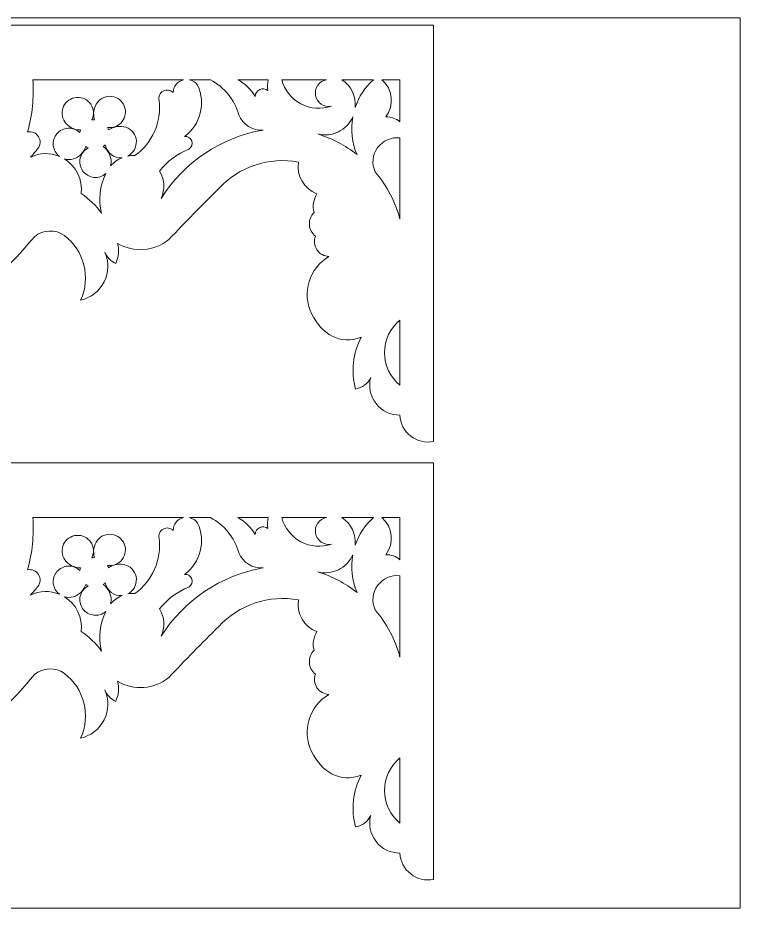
# Model space of a CAD drawing. Header units: millimetres. Extents: x 4866 to 5111, y 1247 to 1502.
# Drawn here: x 5011.4 to 5110.3, y 1246.5 to 1368.5 of the extents above; entities that cross this region are included whole.
import ezdxf

# ---------------------------------------------------------------- set-up
doc = ezdxf.new("R2010")
doc.units = ezdxf.units.MM
doc.header["$MEASUREMENT"] = 0
doc.layers.add('SITARA ALL', color=18, linetype='Continuous', true_color=0x000000)

msp = doc.modelspace()

# ---------------------------------------------------------------- linework, layer by layer
at = {"layer": 'SITARA ALL', "lineweight": 9}
for points, knots in [([(4866.32, 1368.52), (4866.32, 1368.52), (5110.32, 1368.52), (5110.32, 1368.52), (5110.32, 1368.52), (5110.32, 1246.52), (5110.32, 1246.52), (5110.32, 1246.52), (4866.32, 1246.52), (4866.32, 1246.52), (4866.32, 1246.52), (4866.32, 1368.52), (4866.32, 1368.52)], [0, 0, 0, 0, 0.25, 0.25, 0.25, 0.5, 0.5, 0.5, 0.75, 0.75, 0.75, 1, 1, 1, 1]), ([(5013.63, 1338.53), (5014.8, 1339.5), (5016.49, 1339.57), (5017.74, 1338.69), (5020.46, 1336.63), (5021.39, 1332.94), (5019.97, 1329.83), (5021.37, 1330.14), (5022.56, 1331.06), (5023.2, 1332.34), (5023.84, 1333.63), (5023.87, 1335.12), (5023.27, 1336.42), (5023.56, 1335.74), (5024.1, 1335.18), (5024.77, 1334.86), (5025.17, 1335.72), (5025.26, 1336.69), (5025.03, 1337.61), (5027.25, 1336.29), (5030.06, 1336.5), (5032.06, 1338.14), (5034.29, 1340.5), (5036.56, 1342.83), (5038.88, 1345.11), (5041.65, 1348.12), (5045.78, 1349.5), (5049.81, 1348.76), (5049.51, 1346.9), (5050.56, 1345.08), (5052.33, 1344.42), (5051.86, 1343.65), (5051.72, 1342.72), (5051.94, 1341.85), (5051.5, 1341.41), (5051.27, 1340.8), (5051.31, 1340.17), (5051.34, 1339.55), (5051.65, 1338.97), (5052.14, 1338.59), (5051.9, 1337.97), (5051.97, 1337.27), (5052.34, 1336.72), (5052.71, 1336.17), (5053.32, 1335.83), (5053.98, 1335.82), (5051.27, 1334.23), (5050.24, 1330.83), (5051.6, 1328), (5052.97, 1325.18), (5055.48, 1323.63), (5058.4, 1324.76), (5057.26, 1322.57), (5056.98, 1320.03), (5057.62, 1317.65), (5058.53, 1317.81), (5059.3, 1318.4), (5059.7, 1319.23), (5059.37, 1317.99), (5059.64, 1316.67), (5060.43, 1315.65), (5061.22, 1314.64), (5062.43, 1314.06), (5063.71, 1314.08), (5063.75, 1312.96), (5064.29, 1311.9), (5065.18, 1311.21), (5066.06, 1310.51), (5067.2, 1310.24), (5068.31, 1310.47), (5068.31, 1310.47), (5068.31, 1367.52), (5068.31, 1367.52), (5068.31, 1367.52), (4968.31, 1367.52), (4968.31, 1367.52), (4968.31, 1367.52), (4868.32, 1367.52), (4868.32, 1367.52), (4868.32, 1367.52), (4868.32, 1310.47), (4868.32, 1310.47), (4869.42, 1310.24), (4870.57, 1310.51), (4871.45, 1311.21), (4872.34, 1311.91), (4872.87, 1312.96), (4872.91, 1314.08), (4874.19, 1314.06), (4875.41, 1314.65), (4876.2, 1315.66), (4876.99, 1316.67), (4877.26, 1317.99), (4876.92, 1319.23), (4877.32, 1318.4), (4878.09, 1317.81), (4879, 1317.65), (4879.64, 1320.03), (4879.37, 1322.57), (4878.22, 1324.76), (4881.27, 1324.04), (4884.37, 1325.79), (4885.33, 1328.78), (4886.3, 1331.76), (4885.55, 1334.62), (4882.64, 1335.82), (4883.31, 1335.83), (4883.92, 1336.17), (4884.29, 1336.73), (4884.66, 1337.28), (4884.73, 1337.97), (4884.48, 1338.59), (4884.98, 1338.98), (4885.28, 1339.55), (4885.32, 1340.18), (4885.36, 1340.8), (4885.13, 1341.41), (4884.69, 1341.85), (4884.9, 1342.72), (4884.76, 1343.65), (4884.29, 1344.42), (4886.06, 1345.08), (4887.12, 1346.9), (4886.82, 1348.76), (4890.84, 1349.5), (4894.97, 1348.12), (4897.75, 1345.11), (4900.06, 1342.83), (4902.34, 1340.5), (4904.57, 1338.14), (4906.57, 1336.5), (4909.38, 1336.28), (4911.6, 1337.61), (4911.36, 1336.69), (4911.45, 1335.72), (4911.85, 1334.86), (4912.53, 1335.18), (4913.06, 1335.74), (4913.36, 1336.42), (4912.76, 1335.12), (4912.79, 1333.62), (4913.43, 1332.34), (4914.07, 1331.05), (4915.25, 1330.13), (4916.65, 1329.83), (4915.23, 1332.94), (4916.16, 1336.62), (4918.89, 1338.69), (4920.14, 1339.57), (4921.82, 1339.5), (4922.99, 1338.53), (4931.21, 1328.3), (4943.42, 1322.11), (4956.53, 1321.54), (4956.53, 1321.54), (4968.31, 1321.54), (4968.31, 1321.54), (4968.31, 1321.54), (4980.09, 1321.54), (4980.09, 1321.54), (4993.2, 1322.11), (5005.42, 1328.29), (5013.63, 1338.53)], [0, 0, 0, 0, 0.018519, 0.018519, 0.018519, 0.037037, 0.037037, 0.037037, 0.055556, 0.055556, 0.055556, 0.074074, 0.074074, 0.074074, 0.092593, 0.092593, 0.092593, 0.111111, 0.111111, 0.111111, 0.12963, 0.12963, 0.12963, 0.148148, 0.148148, 0.148148, 0.166667, 0.166667, 0.166667, 0.185185, 0.185185, 0.185185, 0.203704, 0.203704, 0.203704, 0.222222, 0.222222, 0.222222, 0.240741, 0.240741, 0.240741, 0.259259, 0.259259, 0.259259, 0.277778, 0.277778, 0.277778, 0.296296, 0.296296, 0.296296, 0.314815, 0.314815, 0.314815, 0.333333, 0.333333, 0.333333, 0.351852, 0.351852, 0.351852, 0.37037, 0.37037, 0.37037, 0.388889, 0.388889, 0.388889, 0.407407, 0.407407, 0.407407, 0.425926, 0.425926, 0.425926, 0.444444, 0.444444, 0.444444, 0.462963, 0.462963, 0.462963, 0.481481, 0.481481, 0.481481, 0.5, 0.5, 0.5, 0.518519, 0.518519, 0.518519, 0.537037, 0.537037, 0.537037, 0.555556, 0.555556, 0.555556, 0.574074, 0.574074, 0.574074, 0.592593, 0.592593, 0.592593, 0.611111, 0.611111, 0.611111, 0.62963, 0.62963, 0.62963, 0.648148, 0.648148, 0.648148, 0.666667, 0.666667, 0.666667, 0.685185, 0.685185, 0.685185, 0.703704, 0.703704, 0.703704, 0.722222, 0.722222, 0.722222, 0.740741, 0.740741, 0.740741, 0.759259, 0.759259, 0.759259, 0.777778, 0.777778, 0.777778, 0.796296, 0.796296, 0.796296, 0.814815, 0.814815, 0.814815, 0.833333, 0.833333, 0.833333, 0.851852, 0.851852, 0.851852, 0.87037, 0.87037, 0.87037, 0.888889, 0.888889, 0.888889, 0.907407, 0.907407, 0.907407, 0.925926, 0.925926, 0.925926, 0.944444, 0.944444, 0.944444, 0.962963, 0.962963, 0.962963, 0.981481, 0.981481, 0.981481, 1, 1, 1, 1]), ([(5013.11, 1349.43), (5013.46, 1349.81), (5013.79, 1350.19), (5014.11, 1350.59), (5014.48, 1351.07), (5014.52, 1351.72), (5014.2, 1352.23), (5013.87, 1352.75), (5013.28, 1353), (5012.69, 1352.88), (5013.36, 1355.2), (5013.6, 1357.63), (5013.42, 1360.04), (5013.42, 1360.04), (5034.07, 1360.04), (5034.07, 1360.04), (5033.24, 1359.85), (5032.65, 1359.12), (5032.65, 1358.27), (5032.28, 1358.64), (5031.72, 1358.72), (5031.26, 1358.47), (5030.81, 1358.21), (5030.58, 1357.7), (5030.71, 1357.2), (5031.09, 1354.26), (5029.81, 1351.35), (5027.39, 1349.64), (5027.07, 1349.66), (5026.75, 1349.64), (5026.44, 1349.58), (5027.2, 1349.98), (5027.66, 1350.79), (5027.6, 1351.64), (5027.54, 1352.5), (5026.99, 1353.23), (5026.18, 1353.52), (5025.38, 1353.78), (5024.49, 1353.64), (5023.8, 1353.15), (5023.77, 1353.27), (5023.72, 1353.38), (5023.66, 1353.49), (5024.42, 1353.38), (5025.18, 1353.69), (5025.65, 1354.3), (5026.13, 1354.91), (5026.24, 1355.71), (5025.95, 1356.43), (5025.66, 1357.14), (5025.01, 1357.64), (5024.24, 1357.74), (5023.48, 1357.84), (5022.73, 1357.54), (5022.26, 1356.93), (5021.76, 1356.24), (5021.62, 1355.36), (5021.87, 1354.55), (5021.75, 1354.55), (5021.63, 1354.54), (5021.51, 1354.52), (5021.84, 1355.21), (5021.78, 1356.03), (5021.35, 1356.67), (5020.92, 1357.3), (5020.19, 1357.66), (5019.42, 1357.6), (5018.65, 1357.55), (5017.97, 1357.08), (5017.64, 1356.39), (5017.31, 1355.69), (5017.37, 1354.88), (5017.8, 1354.25), (5018.3, 1353.56), (5019.09, 1353.15), (5019.94, 1353.15), (5019.9, 1353.03), (5019.88, 1352.91), (5019.86, 1352.79), (5019.43, 1353.2), (5018.85, 1353.42), (5018.26, 1353.39), (5017.67, 1353.36), (5017.12, 1353.09), (5016.73, 1352.64), (5016.35, 1352.19), (5016.17, 1351.6), (5016.23, 1351.01), (5016.3, 1350.42), (5016.6, 1349.88), (5017.07, 1349.53), (5015.8, 1350.06), (5014.36, 1350.03), (5013.11, 1349.43)], [0, 0, 0, 0, 0.032258, 0.032258, 0.032258, 0.064516, 0.064516, 0.064516, 0.096774, 0.096774, 0.096774, 0.129032, 0.129032, 0.129032, 0.16129, 0.16129, 0.16129, 0.193548, 0.193548, 0.193548, 0.225806, 0.225806, 0.225806, 0.258065, 0.258065, 0.258065, 0.290323, 0.290323, 0.290323, 0.322581, 0.322581, 0.322581, 0.354839, 0.354839, 0.354839, 0.387097, 0.387097, 0.387097, 0.419355, 0.419355, 0.419355, 0.451613, 0.451613, 0.451613, 0.483871, 0.483871, 0.483871, 0.516129, 0.516129, 0.516129, 0.548387, 0.548387, 0.548387, 0.580645, 0.580645, 0.580645, 0.612903, 0.612903, 0.612903, 0.645161, 0.645161, 0.645161, 0.677419, 0.677419, 0.677419, 0.709677, 0.709677, 0.709677, 0.741935, 0.741935, 0.741935, 0.774194, 0.774194, 0.774194, 0.806452, 0.806452, 0.806452, 0.83871, 0.83871, 0.83871, 0.870968, 0.870968, 0.870968, 0.903226, 0.903226, 0.903226, 0.935484, 0.935484, 0.935484, 0.967742, 0.967742, 0.967742, 1, 1, 1, 1]), ([(5030.99, 1343.77), (5031.55, 1344.97), (5031.48, 1346.38), (5030.79, 1347.52), (5031.82, 1348.87), (5033.21, 1349.91), (5034.8, 1350.51), (5035.17, 1350.75), (5035.34, 1351.22), (5035.19, 1351.64), (5035.04, 1352.06), (5034.64, 1352.32), (5034.2, 1352.26), (5036.39, 1353.87), (5037.15, 1356.81), (5036, 1359.27), (5035.74, 1359.66), (5035.34, 1359.94), (5034.88, 1360.04), (5034.88, 1360.04), (5037.75, 1360.04), (5037.75, 1360.04), (5039.65, 1359.04), (5041.05, 1357.3), (5041.62, 1355.23), (5042.17, 1353.88), (5043.52, 1353.04), (5044.97, 1353.14), (5039.19, 1352.14), (5034.11, 1348.73), (5030.99, 1343.77)], [0, 0, 0, 0, 0.1, 0.1, 0.1, 0.2, 0.2, 0.2, 0.3, 0.3, 0.3, 0.4, 0.4, 0.4, 0.5, 0.5, 0.5, 0.6, 0.6, 0.6, 0.7, 0.7, 0.7, 0.8, 0.8, 0.8, 0.9, 0.9, 0.9, 1, 1, 1, 1]), ([(5041.52, 1360.04), (5041.52, 1360.04), (5045.65, 1360.04), (5045.65, 1360.04), (5045.56, 1359.55), (5045.55, 1359.05), (5045.63, 1358.55), (5045.31, 1358.8), (5044.87, 1358.85), (5044.51, 1358.68), (5044.14, 1358.51), (5043.9, 1358.15), (5043.88, 1357.74), (5043.3, 1358.7), (5042.49, 1359.49), (5041.52, 1360.04)], [0, 0, 0, 0, 0.2, 0.2, 0.2, 0.4, 0.4, 0.4, 0.6, 0.6, 0.6, 0.8, 0.8, 0.8, 1, 1, 1, 1]), ([(5047.52, 1360.04), (5047.52, 1360.04), (5053.67, 1360.04), (5053.67, 1360.04), (5053.18, 1359.96), (5052.74, 1359.69), (5052.46, 1359.28), (5052.17, 1358.88), (5052.06, 1358.38), (5052.15, 1357.89), (5052.24, 1357.4), (5052.52, 1356.97), (5052.93, 1356.69), (5053.35, 1356.41), (5053.85, 1356.31), (5054.34, 1356.41), (5052.95, 1355.93), (5051.43, 1356.04), (5050.13, 1356.73), (5048.84, 1357.42), (5047.89, 1358.63), (5047.52, 1360.04)], [0, 0, 0, 0, 0.142857, 0.142857, 0.142857, 0.285714, 0.285714, 0.285714, 0.428571, 0.428571, 0.428571, 0.571429, 0.571429, 0.571429, 0.714286, 0.714286, 0.714286, 0.857143, 0.857143, 0.857143, 1, 1, 1, 1]), ([(5055.77, 1360.04), (5055.77, 1360.04), (5060.07, 1360.04), (5060.07, 1360.04), (5058.93, 1359.01), (5058.07, 1357.7), (5057.58, 1356.25), (5057.71, 1357.75), (5057.02, 1359.2), (5055.77, 1360.04)], [0, 0, 0, 0, 0.333333, 0.333333, 0.333333, 0.666667, 0.666667, 0.666667, 1, 1, 1, 1]), ([(5061.78, 1354.94), (5062.97, 1356.52), (5062.74, 1358.75), (5061.24, 1360.04), (5061.24, 1360.04), (5063.71, 1360.04), (5063.71, 1360.04), (5063.71, 1360.04), (5063.71, 1354.27), (5063.71, 1354.27), (5063.18, 1354.73), (5062.49, 1354.97), (5061.78, 1354.94)], [0, 0, 0, 0, 0.25, 0.25, 0.25, 0.5, 0.5, 0.5, 0.75, 0.75, 0.75, 1, 1, 1, 1]), ([(5052.44, 1352.6), (5054.4, 1352.1), (5056.43, 1353.09), (5057.24, 1354.94), (5056.93, 1353.2), (5057.14, 1351.41), (5057.83, 1349.79), (5056.22, 1351.05), (5054.4, 1352), (5052.44, 1352.6)], [0, 0, 0, 0, 0.333333, 0.333333, 0.333333, 0.666667, 0.666667, 0.666667, 1, 1, 1, 1]), ([(5063.71, 1352.07), (5063.71, 1352.07), (5063.71, 1340.91), (5063.71, 1340.91), (5063.07, 1343.3), (5061.91, 1345.52), (5060.31, 1347.41), (5059.82, 1348.5), (5059.95, 1349.77), (5060.65, 1350.73), (5061.35, 1351.69), (5062.53, 1352.2), (5063.71, 1352.07)], [0, 0, 0, 0, 0.25, 0.25, 0.25, 0.5, 0.5, 0.5, 0.75, 0.75, 0.75, 1, 1, 1, 1]), ([(5017.74, 1349.19), (5018.14, 1349.07), (5018.57, 1349.06), (5018.97, 1349.18), (5019.78, 1349.44), (5020.41, 1350.07), (5020.68, 1350.88), (5020.78, 1350.81), (5020.88, 1350.74), (5021, 1350.69), (5020.45, 1350.4), (5020.06, 1349.89), (5019.92, 1349.29), (5019.77, 1348.7), (5019.89, 1348.07), (5020.24, 1347.56), (5020.59, 1347.06), (5021.14, 1346.73), (5021.76, 1346.66), (5022.37, 1346.59), (5022.98, 1346.78), (5023.43, 1347.19), (5022.57, 1345.51), (5022.35, 1343.57), (5022.83, 1341.74), (5022.08, 1342.81), (5021.13, 1343.72), (5020.04, 1344.43), (5020.27, 1346.33), (5019.37, 1348.19), (5017.74, 1349.19)], [0, 0, 0, 0, 0.1, 0.1, 0.1, 0.2, 0.2, 0.2, 0.3, 0.3, 0.3, 0.4, 0.4, 0.4, 0.5, 0.5, 0.5, 0.6, 0.6, 0.6, 0.7, 0.7, 0.7, 0.8, 0.8, 0.8, 0.9, 0.9, 0.9, 1, 1, 1, 1]), ([(5024.07, 1348.22), (5024.12, 1348.39), (5024.15, 1348.56), (5024.15, 1348.73), (5024.15, 1349.58), (5023.75, 1350.38), (5023.07, 1350.88), (5023.17, 1350.95), (5023.26, 1351.03), (5023.34, 1351.12), (5023.54, 1350.02), (5024.54, 1349.25), (5025.65, 1349.35), (5025.04, 1349.11), (5024.5, 1348.72), (5024.07, 1348.22)], [0, 0, 0, 0, 0.2, 0.2, 0.2, 0.4, 0.4, 0.4, 0.6, 0.6, 0.6, 0.8, 0.8, 0.8, 1, 1, 1, 1]), ([(5063.71, 1327.1), (5063.71, 1327.1), (5063.71, 1318.17), (5063.71, 1318.17), (5062.37, 1319.26), (5061.59, 1320.9), (5061.59, 1322.63), (5061.59, 1324.36), (5062.37, 1326.01), (5063.71, 1327.1)], [0, 0, 0, 0, 0.333333, 0.333333, 0.333333, 0.666667, 0.666667, 0.666667, 1, 1, 1, 1]), ([(5013.63, 1278.53), (5014.8, 1279.5), (5016.49, 1279.57), (5017.74, 1278.69), (5020.46, 1276.63), (5021.39, 1272.94), (5019.97, 1269.83), (5021.37, 1270.14), (5022.56, 1271.06), (5023.2, 1272.34), (5023.84, 1273.63), (5023.87, 1275.12), (5023.27, 1276.42), (5023.56, 1275.74), (5024.1, 1275.18), (5024.77, 1274.86), (5025.17, 1275.72), (5025.26, 1276.69), (5025.03, 1277.61), (5027.25, 1276.29), (5030.06, 1276.5), (5032.06, 1278.14), (5034.29, 1280.5), (5036.56, 1282.83), (5038.88, 1285.11), (5041.65, 1288.12), (5045.78, 1289.5), (5049.81, 1288.76), (5049.51, 1286.9), (5050.56, 1285.08), (5052.33, 1284.42), (5051.86, 1283.65), (5051.72, 1282.72), (5051.94, 1281.85), (5051.5, 1281.41), (5051.27, 1280.8), (5051.31, 1280.17), (5051.34, 1279.55), (5051.65, 1278.97), (5052.14, 1278.59), (5051.9, 1277.97), (5051.97, 1277.27), (5052.34, 1276.72), (5052.71, 1276.17), (5053.32, 1275.83), (5053.98, 1275.82), (5051.27, 1274.23), (5050.24, 1270.83), (5051.6, 1268), (5052.97, 1265.18), (5055.48, 1263.63), (5058.4, 1264.76), (5057.26, 1262.57), (5056.98, 1260.03), (5057.62, 1257.65), (5058.53, 1257.81), (5059.3, 1258.4), (5059.7, 1259.23), (5059.37, 1257.99), (5059.64, 1256.67), (5060.43, 1255.65), (5061.22, 1254.64), (5062.43, 1254.06), (5063.71, 1254.08), (5063.75, 1252.96), (5064.29, 1251.9), (5065.18, 1251.21), (5066.06, 1250.51), (5067.2, 1250.24), (5068.31, 1250.47), (5068.31, 1250.47), (5068.31, 1307.52), (5068.31, 1307.52), (5068.31, 1307.52), (4968.31, 1307.52), (4968.31, 1307.52), (4968.31, 1307.52), (4868.32, 1307.52), (4868.32, 1307.52), (4868.32, 1307.52), (4868.32, 1250.47), (4868.32, 1250.47), (4869.42, 1250.24), (4870.57, 1250.51), (4871.45, 1251.21), (4872.34, 1251.91), (4872.87, 1252.96), (4872.91, 1254.08), (4874.19, 1254.06), (4875.41, 1254.65), (4876.2, 1255.66), (4876.99, 1256.67), (4877.26, 1257.99), (4876.92, 1259.23), (4877.32, 1258.4), (4878.09, 1257.81), (4879, 1257.65), (4879.64, 1260.03), (4879.37, 1262.57), (4878.22, 1264.76), (4881.27, 1264.04), (4884.37, 1265.79), (4885.33, 1268.78), (4886.3, 1271.76), (4885.55, 1274.62), (4882.64, 1275.82), (4883.31, 1275.83), (4883.92, 1276.17), (4884.29, 1276.73), (4884.66, 1277.28), (4884.73, 1277.97), (4884.48, 1278.59), (4884.98, 1278.98), (4885.28, 1279.55), (4885.32, 1280.18), (4885.36, 1280.8), (4885.13, 1281.41), (4884.69, 1281.85), (4884.9, 1282.72), (4884.76, 1283.65), (4884.29, 1284.42), (4886.06, 1285.08), (4887.12, 1286.9), (4886.82, 1288.76), (4890.84, 1289.5), (4894.97, 1288.12), (4897.75, 1285.11), (4900.06, 1282.83), (4902.34, 1280.5), (4904.57, 1278.14), (4906.57, 1276.5), (4909.38, 1276.28), (4911.6, 1277.61), (4911.36, 1276.69), (4911.45, 1275.72), (4911.85, 1274.86), (4912.53, 1275.18), (4913.06, 1275.74), (4913.36, 1276.42), (4912.76, 1275.12), (4912.79, 1273.62), (4913.43, 1272.34), (4914.07, 1271.05), (4915.25, 1270.13), (4916.65, 1269.83), (4915.23, 1272.94), (4916.16, 1276.62), (4918.89, 1278.69), (4920.14, 1279.57), (4921.82, 1279.5), (4922.99, 1278.53), (4931.21, 1268.3), (4943.42, 1262.11), (4956.53, 1261.54), (4956.53, 1261.54), (4968.31, 1261.54), (4968.31, 1261.54), (4968.31, 1261.54), (4980.09, 1261.54), (4980.09, 1261.54), (4993.2, 1262.11), (5005.42, 1268.29), (5013.63, 1278.53)], [0, 0, 0, 0, 0.018519, 0.018519, 0.018519, 0.037037, 0.037037, 0.037037, 0.055556, 0.055556, 0.055556, 0.074074, 0.074074, 0.074074, 0.092593, 0.092593, 0.092593, 0.111111, 0.111111, 0.111111, 0.12963, 0.12963, 0.12963, 0.148148, 0.148148, 0.148148, 0.166667, 0.166667, 0.166667, 0.185185, 0.185185, 0.185185, 0.203704, 0.203704, 0.203704, 0.222222, 0.222222, 0.222222, 0.240741, 0.240741, 0.240741, 0.259259, 0.259259, 0.259259, 0.277778, 0.277778, 0.277778, 0.296296, 0.296296, 0.296296, 0.314815, 0.314815, 0.314815, 0.333333, 0.333333, 0.333333, 0.351852, 0.351852, 0.351852, 0.37037, 0.37037, 0.37037, 0.388889, 0.388889, 0.388889, 0.407407, 0.407407, 0.407407, 0.425926, 0.425926, 0.425926, 0.444444, 0.444444, 0.444444, 0.462963, 0.462963, 0.462963, 0.481481, 0.481481, 0.481481, 0.5, 0.5, 0.5, 0.518519, 0.518519, 0.518519, 0.537037, 0.537037, 0.537037, 0.555556, 0.555556, 0.555556, 0.574074, 0.574074, 0.574074, 0.592593, 0.592593, 0.592593, 0.611111, 0.611111, 0.611111, 0.62963, 0.62963, 0.62963, 0.648148, 0.648148, 0.648148, 0.666667, 0.666667, 0.666667, 0.685185, 0.685185, 0.685185, 0.703704, 0.703704, 0.703704, 0.722222, 0.722222, 0.722222, 0.740741, 0.740741, 0.740741, 0.759259, 0.759259, 0.759259, 0.777778, 0.777778, 0.777778, 0.796296, 0.796296, 0.796296, 0.814815, 0.814815, 0.814815, 0.833333, 0.833333, 0.833333, 0.851852, 0.851852, 0.851852, 0.87037, 0.87037, 0.87037, 0.888889, 0.888889, 0.888889, 0.907407, 0.907407, 0.907407, 0.925926, 0.925926, 0.925926, 0.944444, 0.944444, 0.944444, 0.962963, 0.962963, 0.962963, 0.981481, 0.981481, 0.981481, 1, 1, 1, 1]), ([(5013.11, 1289.43), (5013.46, 1289.81), (5013.79, 1290.19), (5014.11, 1290.59), (5014.48, 1291.07), (5014.52, 1291.72), (5014.2, 1292.23), (5013.87, 1292.75), (5013.28, 1293), (5012.69, 1292.88), (5013.36, 1295.2), (5013.6, 1297.63), (5013.42, 1300.04), (5013.42, 1300.04), (5034.07, 1300.04), (5034.07, 1300.04), (5033.24, 1299.85), (5032.65, 1299.12), (5032.65, 1298.27), (5032.28, 1298.64), (5031.72, 1298.72), (5031.26, 1298.47), (5030.81, 1298.21), (5030.58, 1297.7), (5030.71, 1297.2), (5031.09, 1294.26), (5029.81, 1291.35), (5027.39, 1289.64), (5027.07, 1289.66), (5026.75, 1289.64), (5026.44, 1289.58), (5027.2, 1289.98), (5027.66, 1290.79), (5027.6, 1291.64), (5027.54, 1292.5), (5026.99, 1293.23), (5026.18, 1293.52), (5025.38, 1293.78), (5024.49, 1293.64), (5023.8, 1293.15), (5023.77, 1293.27), (5023.72, 1293.38), (5023.66, 1293.49), (5024.42, 1293.38), (5025.18, 1293.69), (5025.65, 1294.3), (5026.13, 1294.91), (5026.24, 1295.71), (5025.95, 1296.43), (5025.66, 1297.14), (5025.01, 1297.64), (5024.24, 1297.74), (5023.48, 1297.84), (5022.73, 1297.54), (5022.26, 1296.93), (5021.76, 1296.24), (5021.62, 1295.36), (5021.87, 1294.55), (5021.75, 1294.55), (5021.63, 1294.54), (5021.51, 1294.52), (5021.84, 1295.21), (5021.78, 1296.03), (5021.35, 1296.67), (5020.92, 1297.3), (5020.19, 1297.66), (5019.42, 1297.6), (5018.65, 1297.55), (5017.97, 1297.08), (5017.64, 1296.39), (5017.31, 1295.69), (5017.37, 1294.88), (5017.8, 1294.25), (5018.3, 1293.56), (5019.09, 1293.15), (5019.94, 1293.15), (5019.9, 1293.03), (5019.88, 1292.91), (5019.86, 1292.79), (5019.43, 1293.2), (5018.85, 1293.42), (5018.26, 1293.39), (5017.67, 1293.36), (5017.12, 1293.09), (5016.73, 1292.64), (5016.35, 1292.19), (5016.17, 1291.6), (5016.23, 1291.01), (5016.3, 1290.42), (5016.6, 1289.88), (5017.07, 1289.53), (5015.8, 1290.06), (5014.36, 1290.03), (5013.11, 1289.43)], [0, 0, 0, 0, 0.032258, 0.032258, 0.032258, 0.064516, 0.064516, 0.064516, 0.096774, 0.096774, 0.096774, 0.129032, 0.129032, 0.129032, 0.16129, 0.16129, 0.16129, 0.193548, 0.193548, 0.193548, 0.225806, 0.225806, 0.225806, 0.258065, 0.258065, 0.258065, 0.290323, 0.290323, 0.290323, 0.322581, 0.322581, 0.322581, 0.354839, 0.354839, 0.354839, 0.387097, 0.387097, 0.387097, 0.419355, 0.419355, 0.419355, 0.451613, 0.451613, 0.451613, 0.483871, 0.483871, 0.483871, 0.516129, 0.516129, 0.516129, 0.548387, 0.548387, 0.548387, 0.580645, 0.580645, 0.580645, 0.612903, 0.612903, 0.612903, 0.645161, 0.645161, 0.645161, 0.677419, 0.677419, 0.677419, 0.709677, 0.709677, 0.709677, 0.741935, 0.741935, 0.741935, 0.774194, 0.774194, 0.774194, 0.806452, 0.806452, 0.806452, 0.83871, 0.83871, 0.83871, 0.870968, 0.870968, 0.870968, 0.903226, 0.903226, 0.903226, 0.935484, 0.935484, 0.935484, 0.967742, 0.967742, 0.967742, 1, 1, 1, 1]), ([(5030.99, 1283.77), (5031.55, 1284.97), (5031.48, 1286.38), (5030.79, 1287.52), (5031.82, 1288.87), (5033.21, 1289.91), (5034.8, 1290.51), (5035.17, 1290.75), (5035.34, 1291.22), (5035.19, 1291.64), (5035.04, 1292.06), (5034.64, 1292.32), (5034.2, 1292.26), (5036.39, 1293.87), (5037.15, 1296.81), (5036, 1299.27), (5035.74, 1299.66), (5035.34, 1299.94), (5034.88, 1300.04), (5034.88, 1300.04), (5037.75, 1300.04), (5037.75, 1300.04), (5039.65, 1299.04), (5041.05, 1297.3), (5041.62, 1295.23), (5042.17, 1293.88), (5043.52, 1293.04), (5044.97, 1293.14), (5039.19, 1292.14), (5034.11, 1288.73), (5030.99, 1283.77)], [0, 0, 0, 0, 0.1, 0.1, 0.1, 0.2, 0.2, 0.2, 0.3, 0.3, 0.3, 0.4, 0.4, 0.4, 0.5, 0.5, 0.5, 0.6, 0.6, 0.6, 0.7, 0.7, 0.7, 0.8, 0.8, 0.8, 0.9, 0.9, 0.9, 1, 1, 1, 1]), ([(5041.52, 1300.04), (5041.52, 1300.04), (5045.65, 1300.04), (5045.65, 1300.04), (5045.56, 1299.55), (5045.55, 1299.05), (5045.63, 1298.55), (5045.31, 1298.8), (5044.87, 1298.85), (5044.51, 1298.68), (5044.14, 1298.51), (5043.9, 1298.15), (5043.88, 1297.74), (5043.3, 1298.7), (5042.49, 1299.49), (5041.52, 1300.04)], [0, 0, 0, 0, 0.2, 0.2, 0.2, 0.4, 0.4, 0.4, 0.6, 0.6, 0.6, 0.8, 0.8, 0.8, 1, 1, 1, 1]), ([(5047.52, 1300.04), (5047.52, 1300.04), (5053.67, 1300.04), (5053.67, 1300.04), (5053.18, 1299.96), (5052.74, 1299.69), (5052.46, 1299.28), (5052.17, 1298.88), (5052.06, 1298.38), (5052.15, 1297.89), (5052.24, 1297.4), (5052.52, 1296.97), (5052.93, 1296.69), (5053.35, 1296.41), (5053.85, 1296.31), (5054.34, 1296.41), (5052.95, 1295.93), (5051.43, 1296.04), (5050.13, 1296.73), (5048.84, 1297.42), (5047.89, 1298.63), (5047.52, 1300.04)], [0, 0, 0, 0, 0.142857, 0.142857, 0.142857, 0.285714, 0.285714, 0.285714, 0.428571, 0.428571, 0.428571, 0.571429, 0.571429, 0.571429, 0.714286, 0.714286, 0.714286, 0.857143, 0.857143, 0.857143, 1, 1, 1, 1]), ([(5055.77, 1300.04), (5055.77, 1300.04), (5060.07, 1300.04), (5060.07, 1300.04), (5058.93, 1299.01), (5058.07, 1297.7), (5057.58, 1296.25), (5057.71, 1297.75), (5057.02, 1299.2), (5055.77, 1300.04)], [0, 0, 0, 0, 0.333333, 0.333333, 0.333333, 0.666667, 0.666667, 0.666667, 1, 1, 1, 1]), ([(5061.78, 1294.94), (5062.97, 1296.52), (5062.74, 1298.75), (5061.24, 1300.04), (5061.24, 1300.04), (5063.71, 1300.04), (5063.71, 1300.04), (5063.71, 1300.04), (5063.71, 1294.27), (5063.71, 1294.27), (5063.18, 1294.73), (5062.49, 1294.97), (5061.78, 1294.94)], [0, 0, 0, 0, 0.25, 0.25, 0.25, 0.5, 0.5, 0.5, 0.75, 0.75, 0.75, 1, 1, 1, 1]), ([(5052.44, 1292.6), (5054.4, 1292.1), (5056.43, 1293.09), (5057.24, 1294.94), (5056.93, 1293.2), (5057.14, 1291.41), (5057.83, 1289.79), (5056.22, 1291.05), (5054.4, 1292), (5052.44, 1292.6)], [0, 0, 0, 0, 0.333333, 0.333333, 0.333333, 0.666667, 0.666667, 0.666667, 1, 1, 1, 1]), ([(5063.71, 1292.07), (5063.71, 1292.07), (5063.71, 1280.91), (5063.71, 1280.91), (5063.07, 1283.3), (5061.91, 1285.52), (5060.31, 1287.41), (5059.82, 1288.5), (5059.95, 1289.77), (5060.65, 1290.73), (5061.35, 1291.69), (5062.53, 1292.2), (5063.71, 1292.07)], [0, 0, 0, 0, 0.25, 0.25, 0.25, 0.5, 0.5, 0.5, 0.75, 0.75, 0.75, 1, 1, 1, 1]), ([(5017.74, 1289.19), (5018.14, 1289.07), (5018.57, 1289.06), (5018.97, 1289.18), (5019.78, 1289.44), (5020.41, 1290.07), (5020.68, 1290.88), (5020.78, 1290.81), (5020.88, 1290.74), (5021, 1290.69), (5020.45, 1290.4), (5020.06, 1289.89), (5019.92, 1289.29), (5019.77, 1288.7), (5019.89, 1288.07), (5020.24, 1287.56), (5020.59, 1287.06), (5021.14, 1286.73), (5021.76, 1286.66), (5022.37, 1286.59), (5022.98, 1286.78), (5023.43, 1287.19), (5022.57, 1285.51), (5022.35, 1283.57), (5022.83, 1281.74), (5022.08, 1282.81), (5021.13, 1283.72), (5020.04, 1284.43), (5020.27, 1286.33), (5019.37, 1288.19), (5017.74, 1289.19)], [0, 0, 0, 0, 0.1, 0.1, 0.1, 0.2, 0.2, 0.2, 0.3, 0.3, 0.3, 0.4, 0.4, 0.4, 0.5, 0.5, 0.5, 0.6, 0.6, 0.6, 0.7, 0.7, 0.7, 0.8, 0.8, 0.8, 0.9, 0.9, 0.9, 1, 1, 1, 1]), ([(5024.07, 1288.22), (5024.12, 1288.39), (5024.15, 1288.56), (5024.15, 1288.73), (5024.15, 1289.58), (5023.75, 1290.38), (5023.07, 1290.88), (5023.17, 1290.95), (5023.26, 1291.03), (5023.34, 1291.12), (5023.54, 1290.02), (5024.54, 1289.25), (5025.65, 1289.35), (5025.04, 1289.11), (5024.5, 1288.72), (5024.07, 1288.22)], [0, 0, 0, 0, 0.2, 0.2, 0.2, 0.4, 0.4, 0.4, 0.6, 0.6, 0.6, 0.8, 0.8, 0.8, 1, 1, 1, 1]), ([(5063.71, 1267.1), (5063.71, 1267.1), (5063.71, 1258.17), (5063.71, 1258.17), (5062.37, 1259.26), (5061.59, 1260.9), (5061.59, 1262.63), (5061.59, 1264.36), (5062.37, 1266.01), (5063.71, 1267.1)], [0, 0, 0, 0, 0.333333, 0.333333, 0.333333, 0.666667, 0.666667, 0.666667, 1, 1, 1, 1])]:
    msp.add_open_spline(points, degree=3, knots=knots, dxfattribs=at)

doc.saveas('drawing.dxf')
